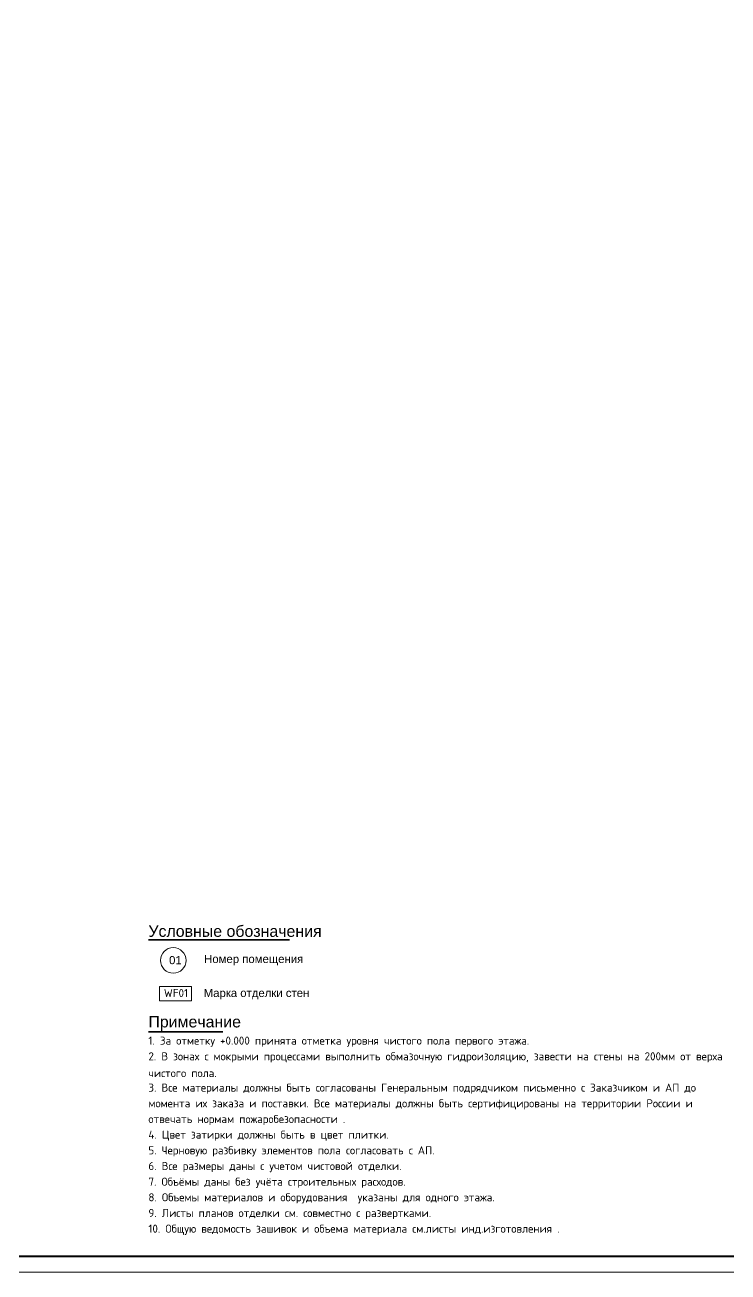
# Model space of a CAD drawing. Header units: millimetres. Extents: x -3817 to 677485, y -22715 to 103890.
# Drawn here: x 7336 to 8201, y -19807 to -18273 of the extents above; entities that cross this region are included whole.
import ezdxf

# ---------------------------------------------------------------- set-up
doc = ezdxf.new("R2010")
doc.units = ezdxf.units.MM
doc.layers.add('PDF _Геометрия', color=7, linetype='Continuous', true_color=0x1d1d1d)
doc.layers.add('PDF _Текст', color=7, linetype='Continuous')
doc.styles.add('PDF GOST-Common', font='arial.ttf')
doc.styles.add('PDF ISOCPEUR', font='isocpeur.ttf')

msp = doc.modelspace()

# ---------------------------------------------------------------- linework, layer by layer
at = {"layer": 'PDF _Геометрия', "color": 7, "lineweight": 9}
for points in [[(8957.1, -17468.5), (5646.2, -17468.5), (5646.2, -19807), (8957.1, -19807)], [(7541, -19473.6), (7501.7, -19473.6), (7501.7, -19455.6), (7541, -19455.6)]]:
    msp.add_lwpolyline(points, close=True, dxfattribs=at)
at = {"layer": 'PDF _Геометрия', "color": 7, "lineweight": 40}
msp.add_lwpolyline([(8937.5, -19787.3), (8937.5, -17488.2), (5725, -17488.2), (5725, -19787.3)], close=True, dxfattribs=at)
at = {"layer": 'PDF _Геометрия', "color": 7, "lineweight": 35}
for points in [[(7488, -19398.3), (7559.4, -19398.3)], [(7560, -19398.3), (7564.3, -19398.3)], [(7564.2, -19398.3), (7661.3, -19398.3)], [(7488, -19511.6), (7579.4, -19511.6)]]:
    msp.add_lwpolyline(points, dxfattribs=at)
at = {"layer": 'PDF _Геометрия', "color": 7, "lineweight": 9}
msp.add_circle((7518.6, -19423.7), 15.7, dxfattribs=at)

# ---------------------------------------------------------------- texts
at = {"layer": 'PDF _Текст', "attachment_point": 4}
for s, insert, char_height, style in [('Условные обозначения', (7488, -19387.8), 14, 'PDF GOST-Common'), ('01', (7513.4, -19423.4), 10, 'PDF GOST-Common'), ('Номер помещения', (7556.5, -19423.4), 10, 'PDF GOST-Common'), ('WF01', (7507, -19463.8), 9.85, 'PDF ISOCPEUR'), ('Марка отделки стен', (7556, -19465.2), 10, 'PDF GOST-Common'), ('Примечание', (7488, -19501.2), 14, 'PDF GOST-Common'), ('1. За отметку +0.000 принята отметка уровня чистого пола первого этажа.', (7488, -19523.7), 9.847, 'PDF ISOCPEUR'), ('2. В зонах с мокрыми процессами выполнить обмазочную гидроизоляцию, завести на стены на 200мм от верха', (7488, -19543), 9.8467, 'PDF ISOCPEUR'), ('чистого пола.', (7488, -19562.3), 9.847, 'PDF ISOCPEUR'), ('3. Все материалы должны быть согласованы Генеральным подрядчиком письменно с Заказчиком и АП до', (7488, -19581.5), 9.847, 'PDF ISOCPEUR'), ('момента их заказа и поставки. Все материалы должны быть сертифицированы на территории России и', (7488, -19600.8), 9.847, 'PDF ISOCPEUR'), ('отвечать нормам пожаробезопасности .', (7488, -19620.1), 9.847, 'PDF ISOCPEUR'), ('4. Цвет затирки должны быть в цвет плитки.', (7488, -19639.3), 9.847, 'PDF ISOCPEUR'), ('5. Черновую разбивку элементов пола согласовать с АП.', (7488, -19658.6), 9.847, 'PDF ISOCPEUR'), ('6. Все размеры даны с учетом чистовой отделки.', (7488, -19677.9), 9.847, 'PDF ISOCPEUR'), ('7. Объёмы даны без учёта строительных расходов.', (7488, -19697.2), 9.847, 'PDF ISOCPEUR'), ('8. Объемы материалов и оборудования  указаны для одного этажа.', (7488, -19716.4), 9.847, 'PDF ISOCPEUR'), ('9. Листы планов отделки см. совместно с развертками.', (7488, -19735.7), 9.847, 'PDF ISOCPEUR'), ('10. Общую ведомость зашивок и объема материала см.листы инд.изготовления .', (7488, -19755), 9.847, 'PDF ISOCPEUR')]:
    msp.add_mtext(s, dxfattribs=dict(at, insert=insert, char_height=char_height, style=style))

doc.saveas('drawing.dxf')
